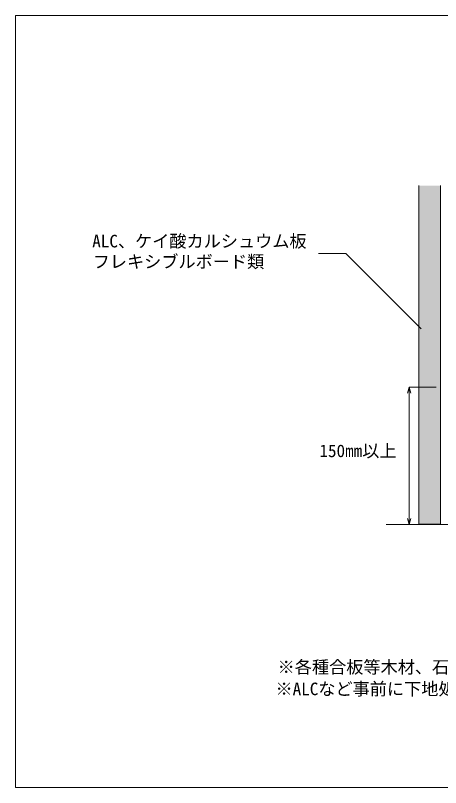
# Model space of a CAD drawing. Units: millimetres on the paper, with parts at other scales. Extents: x -135 to 135, y -94 to 92.
# Drawn here: x -135 to -35.9, y -88 to 92 of the extents above; entities that cross this region are included whole.
import ezdxf
from ezdxf.enums import TextEntityAlignment as Align

# ---------------------------------------------------------------- set-up
doc = ezdxf.new("R2010")
doc.units = ezdxf.units.MM
for name, color, linetype, lineweight in [('1-A_元図・躯体', 7, 'Continuous', 9), ('E-A', 7, 'Continuous', 9), ('E-E', 7, 'Continuous', 9), ('F-F', 7, 'Continuous', 9)]:
    doc.layers.add(name, color=color, linetype=linetype, lineweight=lineweight)
doc.layers.add('1-B_その他', color=7, linetype='Continuous')
doc.styles.add('ＭＳ ゴシック', font='')
doc.styles.get('ＭＳ ゴシック').set_extended_font_data('MS Gothic')

msp = doc.modelspace()

# ---------------------------------------------------------------- linework, layer by layer
at = {"layer": '1-A_元図・躯体'}
for p, q in [((-40.915, 52.329), (-40.915, -26.609)), ((-35.915, 52.329), (-35.915, -26.609)), ((-48.552, -26.709), (76.113, -26.709)), ((-40.915, -26.609), (-35.915, -26.609))]:
    msp.add_line(p, q, dxfattribs=at)
at = {"layer": '1-B_その他', "color": 254}
msp.add_solid([(-40.915, 52.329), (-35.915, 52.329), (-40.915, -26.609), (-35.915, -26.609)], dxfattribs=at)
at = {"layer": 'E-A'}
msp.add_lwpolyline([(-40.349, 18.913), (-57.945, 36.509), (-64.357, 36.509)], dxfattribs=at)
at = {"layer": 'E-E'}
for p, q in [((-43.164, 5.366), (-43.552, 3.917)), ((-43.164, -26.709), (-43.164, 5.366)), ((-43.164, 5.366), (-42.776, 3.917)), ((-36.89, 5.366), (-43.164, 5.366)), ((-43.164, -26.709), (-43.552, -25.26)), ((-43.164, -26.709), (-42.776, -25.26)), ((-38.815, -26.709), (-43.164, -26.709))]:
    msp.add_line(p, q, dxfattribs=at)
at = {"layer": 'F-F'}
msp.add_line((-135, 92), (-135, -88), dxfattribs=at)
msp.add_lwpolyline([(-135, 92), (135, 92), (135, -88), (-135, -88)], dxfattribs=at)

# ---------------------------------------------------------------- texts
at = {"layer": '1-B_その他', "style": 'ＭＳ ゴシック'}
for s, p in [('※各種合板等木材、石膏ボードは下地材として使用出来ません。', (-73.859, -62.256)), ('※ALCなど事前に下地処理が必要なボードは、適切な下地処理を行ってから施工してください。', (-74.359, -67.346))]:
    msp.add_text(s, height=2.933, dxfattribs=at).set_placement(p, align=Align.BOTTOM_LEFT)
at = {"layer": 'E-A', "style": 'ＭＳ ゴシック'}
for s, p in [('ALC、ケイ酸カルシュウム板', (-117.09, 37.044)), ('フレキシブルボード類', (-116.987, 32.263)), ('150㎜以上', (-64.114, -11.843))]:
    msp.add_text(s, height=2.933, dxfattribs=at).set_placement(p, align=Align.BOTTOM_LEFT)

doc.saveas('drawing.dxf')
